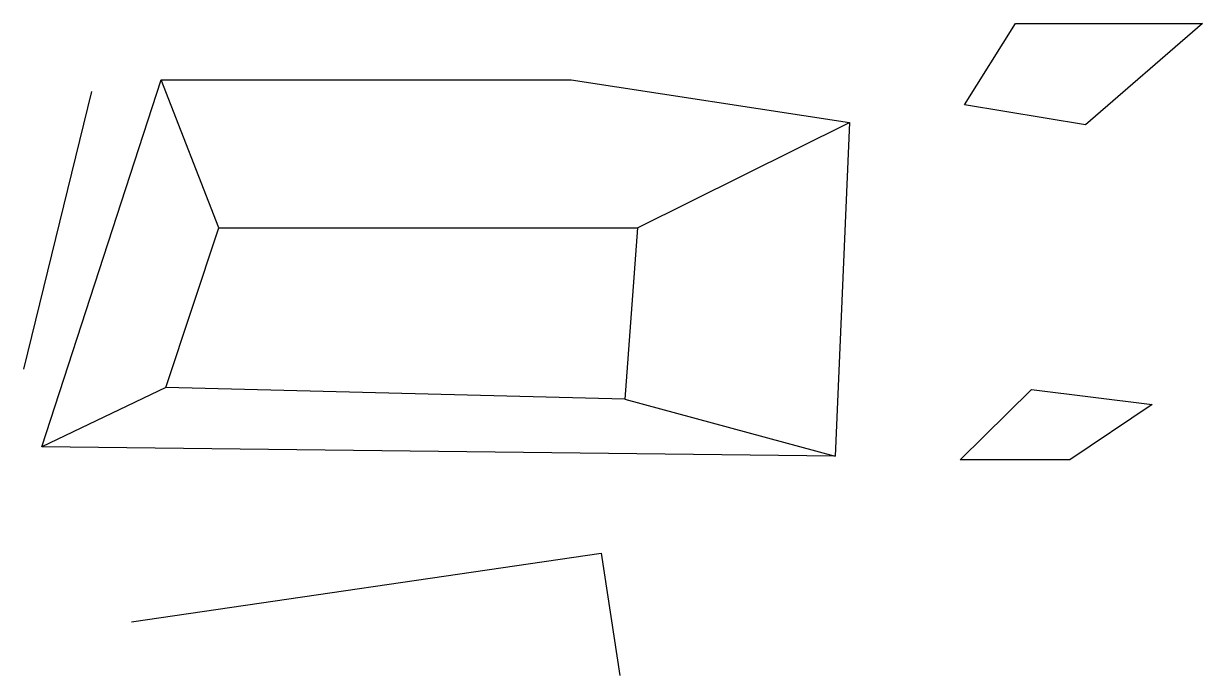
# Model space of a CAD drawing. Header units: millimetres. Extents: x 2763.4 to 2793, y 1257 to 1273.4.
import ezdxf

# ---------------------------------------------------------------- set-up
doc = ezdxf.new("R2010")
doc.units = ezdxf.units.MM
for name, color, linetype in [('BOB25 H36', 59, 'Continuous'), ('Piramide B90 H70', 150, 'Continuous'), ('Piramide1 b14 H90', 100, 'Continuous'), ('Piramide1 H45', 10, 'Continuous'), ('Pirramide B 70 H70', 50, 'Continuous')]:
    doc.layers.add(name, color=color, linetype=linetype)

msp = doc.modelspace()

# ---------------------------------------------------------------- linework, layer by layer
msp.add_line((2765.085, 1271.665), (2763.373, 1264.678))
msp.add_3dface([(2788.749, 1264.17), (2791.784, 1263.786), (2789.711, 1262.397), (2786.953, 1262.397)])
at = {"layer": 'BOB25 H36'}
for p, q in [((2766.091, 1258.316), (2777.912, 1260.047)), ((2777.912, 1260.047), (2778.382, 1256.97))]:
    msp.add_line(p, q, dxfattribs=at)
at = {"layer": 'Piramide B90 H70'}
for p, q in [((2763.831, 1262.727), (2766.838, 1271.964)), ((2766.957, 1264.22), (2763.831, 1262.727)), ((2783.806, 1262.488), (2763.831, 1262.727))]:
    msp.add_line(p, q, dxfattribs=at)
at = {"layer": 'Piramide1 b14 H90'}
for p, q in [((2778.827, 1268.241), (2784.164, 1270.889)), ((2784.164, 1270.889), (2783.806, 1262.488)), ((2778.508, 1263.922), (2783.806, 1262.488))]:
    msp.add_line(p, q, dxfattribs=at)
at = {"layer": 'Piramide1 H45'}
for points in [[(2788.346, 1273.379), (2793.05, 1273.379), (2790.11, 1270.832), (2787.061, 1271.333)], [(2768.292, 1268.241), (2778.827, 1268.241), (2778.508, 1263.922), (2766.957, 1264.22)]]:
    msp.add_3dface(points, dxfattribs=at)
at = {"layer": 'Pirramide B 70 H70'}
for p, q in [((2766.838, 1271.964), (2777.154, 1271.964)), ((2768.292, 1268.241), (2766.838, 1271.964)), ((2777.154, 1271.964), (2784.164, 1270.889))]:
    msp.add_line(p, q, dxfattribs=at)

doc.saveas('drawing.dxf')
